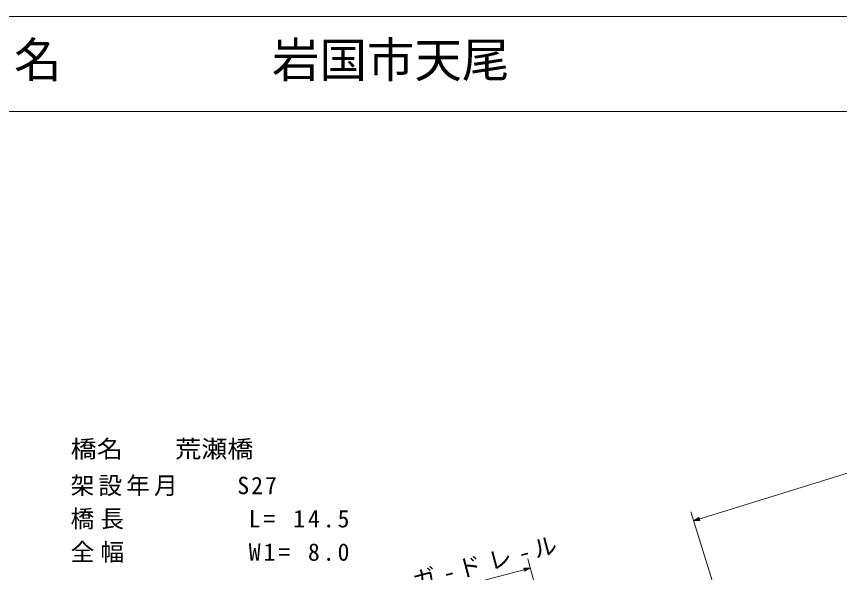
# Model space of a CAD drawing. Units: millimetres, scale not verified. Extents: x 39871 to 677802, y 19935 to 378772.
# Drawn here: x 376911 to 463265, y 320456 to 378772 of the extents above; entities that cross this region are included whole.
import ezdxf
from ezdxf.enums import TextEntityAlignment as Align

# ---------------------------------------------------------------- set-up
doc = ezdxf.new("R2010")
doc.units = ezdxf.units.MM
doc.header["$LTSCALE"] = 996.768
doc.layers.add('S-SUV', color=7, linetype='Continuous', lineweight=13)
doc.styles.add('ＭＳ ゴシック', font='')
doc.styles.get('ＭＳ ゴシック').set_extended_font_data('MS Gothic')

msp = doc.modelspace()

# ---------------------------------------------------------------- linework, layer by layer
at = {"layer": 'S-SUV'}
for p, q in [((677802.5, 378772), (39870.7, 378772)), ((39870.7, 368804.3), (677802.5, 368804.3)), ((447948.6, 325877.4), (522373.8, 348997)), ((452299, 311872.9), (447653, 326829)), ((448519.3, 326224.3), (447948.6, 325877.4)), ((447948.6, 325877.4), (448615.4, 325914.9)), ((448012, 325897.1), (448511, 326196.3)), ((448592.7, 325933.3), (448013.6, 325897.6)), ((448075.4, 325916.8), (448495, 326165.9)), ((448562.3, 325949.3), (448075.4, 325916.8)), ((448137.3, 325936), (448479, 326135.5)), ((448531.9, 325965.3), (448137.3, 325936)), ((448200.7, 325955.7), (448463, 326105.1)), ((448501.5, 325981.3), (448200.7, 325955.7)), ((448262.6, 325974.9), (448447, 326074.6)), ((448471.1, 325997.3), (448262.6, 325974.9)), ((448326, 325994.7), (448431, 326044.2)), ((448435.8, 326028.8), (448326, 325994.7)), ((448440.6, 326013.3), (448326, 325994.7)), ((448431, 326044.2), (448440.6, 326013.3)), ((448447, 326074.6), (448471.1, 325997.3)), ((448463, 326105.1), (448501.5, 325981.3)), ((448479, 326135.5), (448531.9, 325965.3)), ((448495, 326165.9), (448562.3, 325949.3)), ((448511, 326196.3), (448592.7, 325933.3)), ((448615.4, 325914.9), (448519.3, 326224.3)), ((430566.6, 321893.8), (434420.8, 307239.3)), ((420381.1, 318184.6), (430820.1, 320930.1)), ((430820.1, 320930.1), (430152.3, 320921.9)), ((430152.3, 320921.9), (430234.7, 320608.6)), ((430174.1, 320902.5), (430754.3, 320912.8)), ((430244.2, 320636.2), (430174.1, 320902.5)), ((430203.8, 320885.2), (430691.6, 320896.3)), ((430261.5, 320665.9), (430203.8, 320885.2)), ((430233.5, 320867.9), (430629, 320879.8)), ((430278.8, 320695.6), (430233.5, 320867.9)), ((430234.7, 320608.6), (430820.1, 320930.1)), ((430755.8, 320913.2), (430244.2, 320636.2)), ((430691.6, 320896.3), (430261.5, 320665.9)), ((430263.2, 320850.6), (430564.7, 320862.9)), ((430296.1, 320725.3), (430263.2, 320850.6)), ((430629, 320879.8), (430278.8, 320695.6)), ((430292.8, 320833.3), (430502.1, 320846.4)), ((430313.4, 320755), (430292.8, 320833.3)), ((430564.7, 320862.9), (430296.1, 320725.3)), ((430502.1, 320846.4), (430313.4, 320755)), ((430322.5, 320816), (430437.8, 320829.5)), ((430330.7, 320784.6), (430322.5, 320816)), ((430326.6, 320800.3), (430437.8, 320829.5)), ((430437.8, 320829.5), (430330.7, 320784.6))]:
    msp.add_line(p, q, dxfattribs=at)

# ---------------------------------------------------------------- texts
at = {"layer": 'S-SUV', "style": 'ＭＳ ゴシック'}
for s, p in [('地 名', (369182.6, 371296.2)), ('岩国市天尾', (403714.8, 371296.2))]:
    msp.add_text(s, height=3654, dxfattribs=at).set_placement(p, align=Align.BOTTOM_LEFT)
at = {"layer": 'S-SUV', "style": 'ＭＳ ゴシック', "width": 1.1}
msp.add_text('橋名\u3000\u3000荒瀬橋', height=1827, dxfattribs=at).set_placement((382589.9, 331957.4), align=Align.BOTTOM_LEFT)
at = {"layer": 'S-SUV', "char_height": 1827, "attachment_point": 7, "style": 'ＭＳ ゴシック'}
for s, insert in [('\\T1.17;架設年月\u3000\u3000S27', (382589.9, 328468.7)), ('\\T1.25;橋長\u3000\u3000\u3000\u3000L=\\~14.5', (382589.9, 324980.1)), ('\\T1.25;全幅\u3000\u3000\u3000\u3000W1=\\~8.0', (382589.9, 321491.4))]:
    msp.add_mtext(s, dxfattribs=dict(at, insert=insert))
at = {"layer": 'S-SUV', "insert": (418790.8, 318509.8), "char_height": 1827, "attachment_point": 7, "rotation": 14.8, "style": 'ＭＳ ゴシック'}
msp.add_mtext('\\T1.31;ガ-ドレ-ル', dxfattribs=at)

doc.saveas('drawing.dxf')
